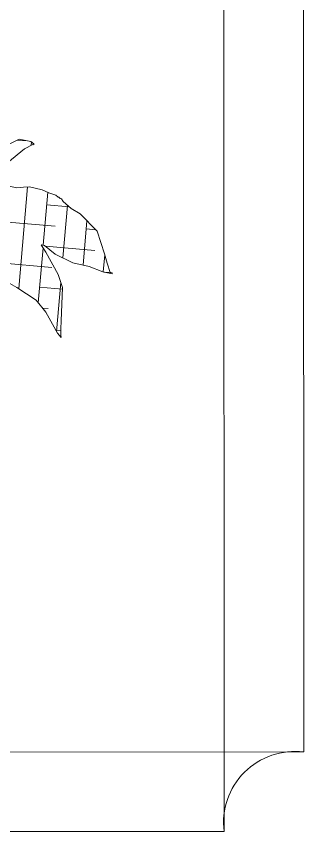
# Model space of a CAD drawing. Header units: inches. Extents: x -422522 to 22891, y -2973 to 414515.
# Drawn here: x 22408.22 to 22421.26, y 5227.54 to 5264.6 of the extents above; entities that cross this region are included whole.
import ezdxf

# ---------------------------------------------------------------- set-up
doc = ezdxf.new("R2010")
doc.units = ezdxf.units.IN
doc.header["$MEASUREMENT"] = 0
doc.layers.add('ARREDAMENTO', color=8, linetype='Continuous', lineweight=13)

msp = doc.modelspace()

# ---------------------------------------------------------------- linework, layer by layer
at = {"layer": 'ARREDAMENTO'}
for p, q in [((22417.64243, 5285.36588), (22417.65192, 5227.54896)), ((22421.25658, 5281.75292), (22421.26488, 5231.16311)), ((22408.34844, 5259.02358), (22407.71476, 5258.70557)), ((22408.26447, 5258.98144), (22408.71759, 5258.94188)), ((22408.87092, 5258.90794), (22408.34844, 5259.02358)), ((22407.82405, 5257.96125), (22408.58485, 5258.57846)), ((22408.58485, 5258.57846), (22408.964, 5258.77823)), ((22409.01675, 5258.8102), (22408.87092, 5258.90794)), ((22408.89075, 5258.73963), (22408.90354, 5258.88608)), ((22408.964, 5258.77823), (22409.00754, 5258.76859)), ((22409.00754, 5258.76859), (22409.01675, 5258.8102)), ((22408.23701, 5256.80056), (22407.75807, 5256.90657)), ((22408.53579, 5256.84355), (22408.23701, 5256.80056)), ((22408.32217, 5252.22844), (22408.72545, 5256.84671)), ((22408.81084, 5256.84813), (22408.53579, 5256.84355)), ((22409.39137, 5256.71964), (22408.81084, 5256.84813)), ((22409.69684, 5256.58656), (22409.39137, 5256.71964)), ((22409.43742, 5254.1999), (22409.6477, 5256.60797)), ((22410.00693, 5256.47429), (22409.69684, 5256.58656)), ((22410.10922, 5256.38618), (22410.00693, 5256.47429)), ((22410.15276, 5256.37654), (22410.10922, 5256.38618)), ((22410.2016, 5256.32209), (22410.15276, 5256.37654)), ((22409.59773, 5256.03572), (22410.60879, 5255.94743)), ((22410.25966, 5256.30924), (22410.2016, 5256.32209)), ((22410.25966, 5256.30924), (22410.2016, 5256.32209)), ((22410.2016, 5256.32209), (22410.25966, 5256.30924)), ((22410.33823, 5256.18274), (22410.25966, 5256.30924)), ((22410.3302, 5253.62363), (22410.53847, 5256.00859)), ((22410.70846, 5255.86075), (22410.33823, 5256.18274)), ((22411.11163, 5255.61876), (22410.70846, 5255.86075)), ((22411.88252, 5254.83711), (22411.11163, 5255.61876)), ((22407.64408, 5255.26322), (22409.98398, 5255.05889)), ((22411.24486, 5253.29794), (22411.4202, 5255.30588)), ((22411.38793, 5254.93629), (22411.8221, 5254.89838)), ((22412.21692, 5253.80292), (22411.88252, 5254.83711)), ((22409.34079, 5254.22129), (22409.50044, 5254.18595)), ((22409.38503, 5254.14603), (22409.34079, 5254.22129)), ((22409.55669, 5253.88982), (22409.38503, 5254.14603)), ((22409.50044, 5254.18595), (22409.97757, 5253.79666)), ((22409.53878, 5254.15467), (22411.77418, 5253.95946)), ((22409.20907, 5251.58487), (22409.42722, 5254.08306)), ((22410.10808, 5252.87307), (22409.55669, 5253.88982)), ((22409.97757, 5253.79666), (22410.78781, 5253.3991)), ((22412.16073, 5252.98612), (22412.22853, 5253.76245)), ((22412.33722, 5253.38349), (22412.21692, 5253.80292)), ((22407.48061, 5253.39129), (22409.82052, 5253.18696)), ((22410.78781, 5253.3991), (22411.52798, 5253.23528)), ((22412.47204, 5252.96086), (22412.33722, 5253.38349)), ((22411.52798, 5253.23528), (22412.14354, 5252.98992)), ((22407.60569, 5252.64134), (22408.24176, 5252.28233)), ((22410.31226, 5252.28232), (22410.10808, 5252.87307)), ((22412.14354, 5252.98992), (22412.56442, 5252.89676)), ((22412.1869, 5252.98032), (22412.51258, 5252.95188)), ((22412.57363, 5252.93837), (22412.47204, 5252.96086)), ((22412.56442, 5252.89676), (22412.57363, 5252.93837)), ((22408.24176, 5252.28233), (22409.11676, 5251.69586)), ((22409.27081, 5252.29187), (22410.30899, 5252.20121)), ((22410.03755, 5250.27231), (22410.23308, 5252.5114)), ((22410.25118, 5250.76829), (22410.31226, 5252.28232)), ((22409.11676, 5251.69586), (22409.56166, 5251.16095)), ((22409.41599, 5251.33609), (22409.65706, 5251.31504)), ((22409.56166, 5251.16095), (22410.07872, 5250.19544)), ((22410.23096, 5250.40179), (22410.25118, 5250.76829)), ((22410.00025, 5250.34197), (22410.23045, 5250.32187)), ((22410.07872, 5250.19544), (22410.24967, 5250.00485)), ((22410.22916, 5250.1185), (22410.23096, 5250.40179)), ((22410.24967, 5250.00485), (22410.22916, 5250.1185)), ((22421.26488, 5231.16311), (22363.44796, 5231.15363)), ((22417.65192, 5227.54896), (22367.06211, 5227.54066))]:
    msp.add_line(p, q, dxfattribs=at)
msp.add_arc((22420.86311, 5227.95178), 3.23637, 82.868834, 187.149962, dxfattribs=at)

doc.saveas('drawing.dxf')
